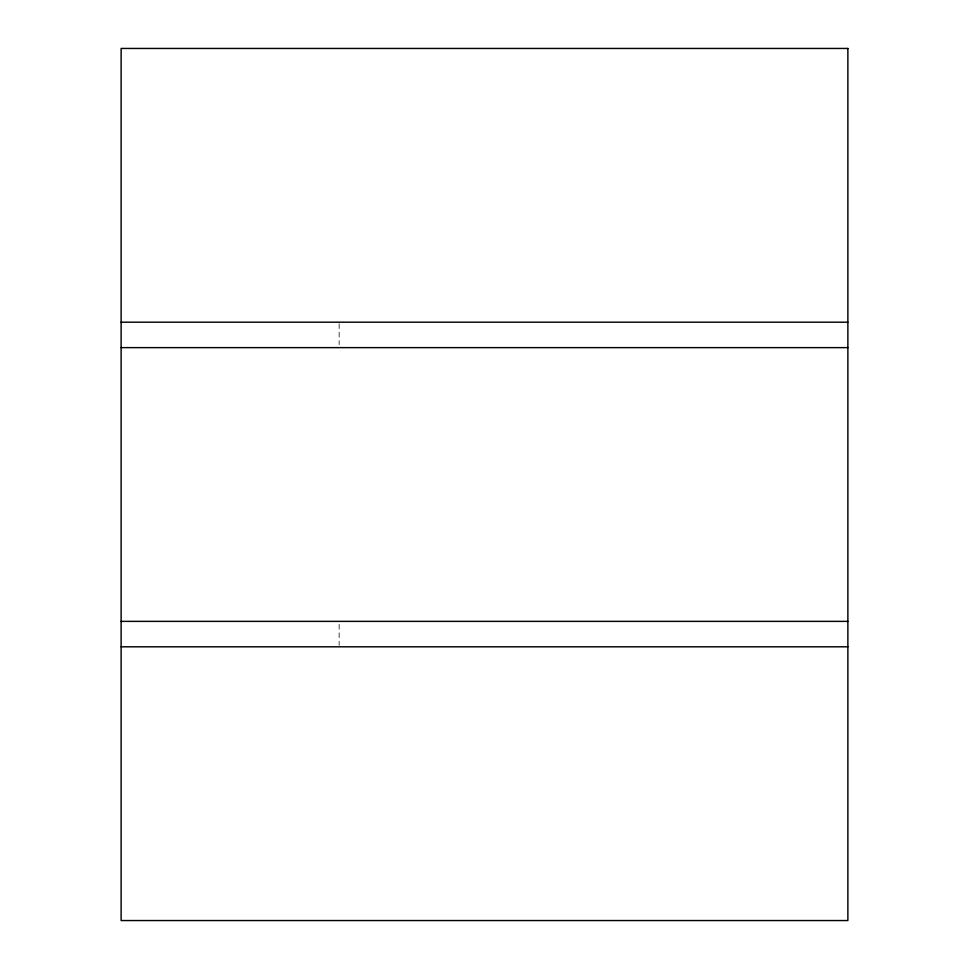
<?xml version="1.0" encoding="UTF-8"?>
<svg xmlns="http://www.w3.org/2000/svg" width="969" height="969" viewBox="0 0 969 969"><rect width="100%" height="100%" fill="white"/><g stroke="black" fill="none" stroke-linecap="round" stroke-linejoin="round"><path stroke-width="0.73" stroke-dasharray="4.84 3.63" d="M339.15 323.694L339.15 344.637M339.15 624.363L339.15 645.306"/><path stroke-width="1.45" d="M121.125 322.192L847.875 322.192M121.125 347.629L847.875 347.629M121.125 621.371L847.875 621.371M121.125 646.808L847.875 646.808M847.875 48.45L121.125 48.45L121.125 920.55L847.875 920.55L847.875 48.45"/></g></svg>
